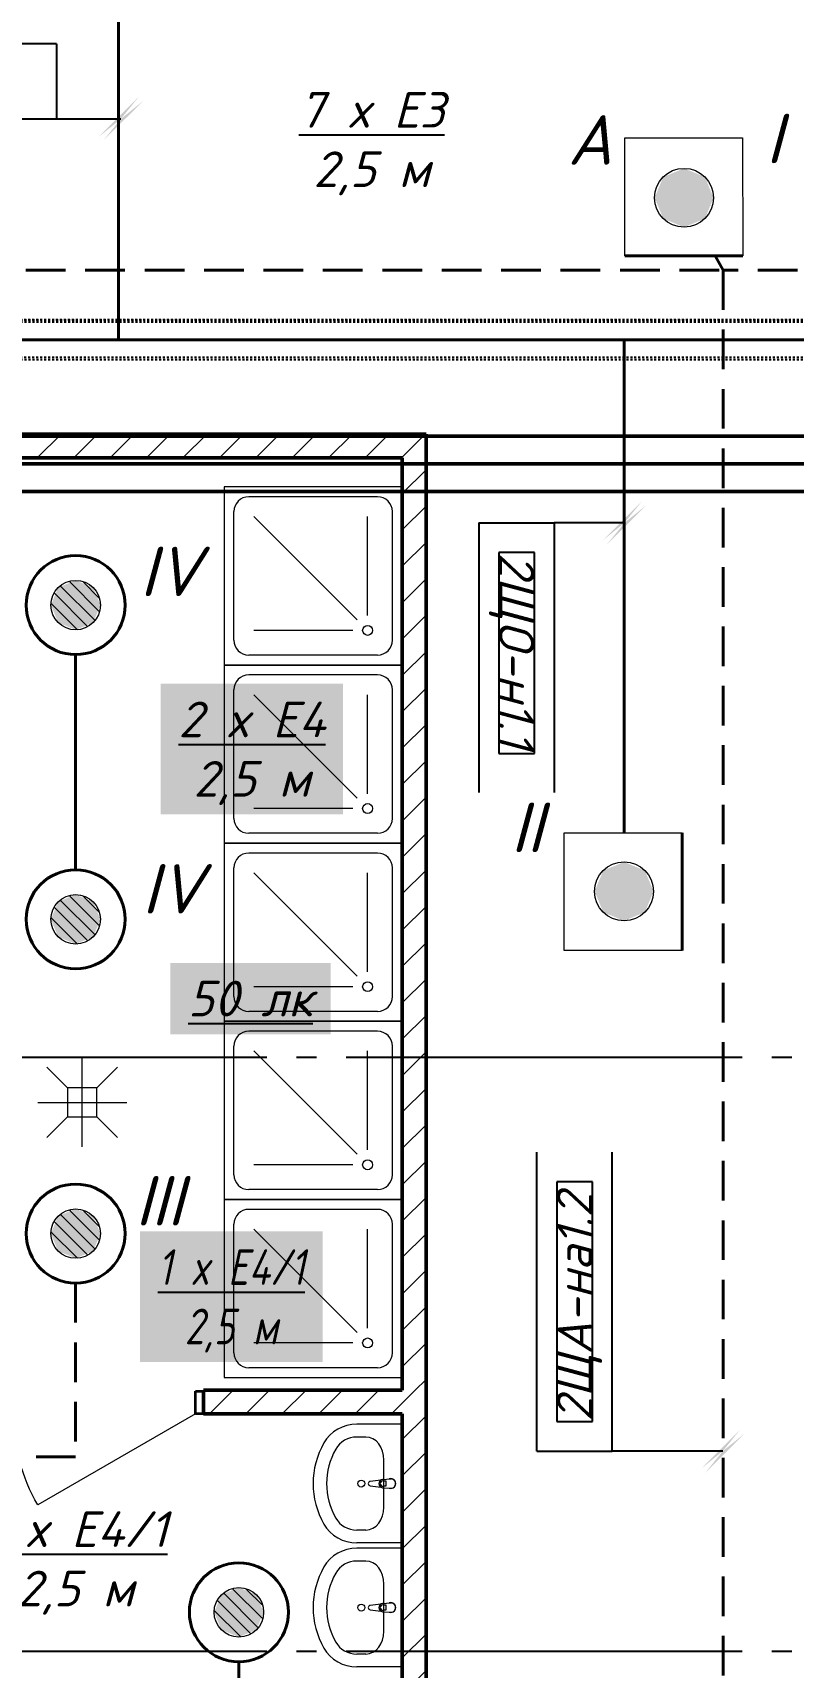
# Model space of a CAD drawing. Header units: millimetres. Extents: x 0 to 1286, y 0 to 420.
# Drawn here: x 294.4 to 332.8, y 218.8 to 301.4 of the extents above; entities that cross this region are included whole.
import ezdxf

# ---------------------------------------------------------------- set-up
doc = ezdxf.new("R2010")
doc.units = ezdxf.units.MM
for name, pattern in [('JIS_02_2.0', [3, 2, -1]), ('ГОСТ 2.303 5', [24, 20, -1.5, 1, -1.5]), ('СПКБ-0000-000-АР#002$0$Разомкнутая', [1058.333302, 634.99999, -423.333311]), ('СПКБ-0000-000-АР#002$0$Штрихпунктирная', [900, 500, -200, 0, -200])]:
    doc.linetypes.add(name, pattern=pattern)
for name, color, linetype in [('Viewport1ForCustomObjects_0', 7, 'Continuous'), ('Viewport2ForCustomObjects_0', 7, 'Continuous'), ('СПКБ-0000-000-АР#002$0$Двери ArchiCAD', 7, 'Continuous'), ('СПКБ-0000-000-АР#002$0$Стены', 7, 'Continuous'), ('Строительные оси', 7, 'Continuous'), ('ЭМ_ЛОТКИ', 3, 'JIS_02_2.0'), ('ЭО_АВАРИЙНОЕ ОСВЕЩЕНИЕ', 7, 'Continuous'), ('ЭО_РАБОЧЕЕ ОСВЕЩЕНИЕ', 7, 'Continuous')]:
    doc.layers.add(name, color=color, linetype=linetype)
for name, color, linetype, lineweight, true_color in [('СПКБ-0000-000-АР#002$0$Двери ArchiCAD_Ном._пера__23', 7, 'Continuous', 35, 0xff6600), ('СПКБ-0000-000-АР#002$0$Двери ArchiCAD_Ном._пера__3', 7, 'Continuous', 18, 0xff6600), ('СПКБ-0000-000-АР#002$0$Двери ArchiCAD_Ном._пера__58', 7, 'Continuous', 50, 0xdf0000), ('СПКБ-0000-000-АР#002$0$Линии_Ном._пера__4', 7, 'Continuous', 20, 0x029e21), ('СПКБ-0000-000-АР#002$0$Стены_Ном._пера__58', 7, 'Continuous', 50, 0xdf0000)]:
    doc.layers.add(name, color=color, linetype=linetype, lineweight=lineweight, true_color=true_color)
for name, color, linetype, lineweight in [('СПКБ-0000-000-АР#002$0$Линии_Ном._пера__141', 7, 'Continuous', 50), ('СПКБ-0000-000-АР#002$0$Сантехника_Ном._пера__6', 5, 'Continuous', 9), ('СПКБ-0000-000-АР#002$0$Стены_Ном._пера__20', 1, 'Continuous', 20)]:
    doc.layers.add(name, color=color, linetype=linetype, lineweight=lineweight)
doc.styles.add('1.8', font='isocpeui.ttf', dxfattribs={"height": 1.8})
doc.styles.add('2.5', font='isocpeui.ttf')
doc.styles.add('CustomTextStyle135', font='isocpeui.ttf', dxfattribs={"height": 1.8})
doc.styles.add('CustomTextStyle155', font='isocpeui.ttf', dxfattribs={"height": 1.8})
pattern_1 = [(45, (0, 0), (-91.9239, 91.9239), [])]

# ---------------------------------------------------------------- blocks, each defined once
blk = doc.blocks.new('*U672')
at = {"color": 0, "linetype": 'ByBlock', "lineweight": -2}
for p, q in [((-100, -31), (-100, -27000)), ((-100, -27000), (-100, -31)), ((-90, -27000), (-90, -31)), ((90, -31), (90, -27000)), ((100, -27000), (100, -31)), ((100, -27000), (100, -31))]:
    blk.add_line(p, q, dxfattribs=at)
blk = doc.blocks.new('*E728')
at = {"layer": 'Строительные оси', "color": 3, "linetype": 'ГОСТ 2.303 5', "lineweight": 25}
for p, q in [((280.431, 158.857), (-283.569, 158.857)), ((280.431, 128.857), (-283.569, 128.857)), ((280.431, 98.857), (-283.569, 98.857))]:
    blk.add_line(p, q, dxfattribs=at)
at = {"layer": 'ЭО_АВАРИЙНОЕ ОСВЕЩЕНИЕ', "color": 7, "lineweight": 0}
for p, q in [((-13.499, 175.324), (-7.549, 175.326)), ((-13.497, 169.374), (-13.499, 175.324)), ((-7.549, 175.326), (-7.547, 169.376))]:
    blk.add_line(p, q, dxfattribs=at)
at = {"layer": 'ЭО_АВАРИЙНОЕ ОСВЕЩЕНИЕ', "color": 1, "lineweight": 40}
blk.add_line((-7.547, 169.376), (-13.497, 169.374), dxfattribs=at)
at = {"layer": 'ЭО_АВАРИЙНОЕ ОСВЕЩЕНИЕ', "color": 1, "linetype": 'JIS_02_2.0', "lineweight": 40}
for p, q in [((-8.537, 168.638), (-8.933, 169.376)), ((-151.738, 168.638), (-8.537, 168.638)), ((-8.537, 168.638), (-8.537, 92.457)), ((70.216, 168.638), (-8.537, 168.638)), ((-41.226, 117.469), (-41.226, 108.691)), ((-41.226, 108.691), (-55.538, 108.691))]:
    blk.add_line(p, q, dxfattribs=at)
at = {"layer": 'ЭО_АВАРИЙНОЕ ОСВЕЩЕНИЕ', "color": 1, "lineweight": 0}
for p, q in [((-40.613, 118.879), (-42.315, 120.581)), ((-40.249, 119.188), (-42.006, 120.945)), ((-40.021, 119.634), (-41.561, 121.173)), ((-40.023, 120.309), (-40.886, 121.172)), ((-41.13, 118.723), (-42.472, 120.064))]:
    blk.add_line(p, q, dxfattribs=at)
at = {"layer": 'ЭО_АВАРИЙНОЕ ОСВЕЩЕНИЕ', "color": 7, "lineweight": 0}
for centre, radius in [((-10.506, 172.3), 1.488), ((-41.226, 119.969), 1.25)]:
    blk.add_circle(centre, radius, dxfattribs=at)
at = {"layer": 'ЭО_АВАРИЙНОЕ ОСВЕЩЕНИЕ', "color": 1, "lineweight": 40}
blk.add_circle((-41.226, 119.969), 2.5, dxfattribs=at)
at = {"layer": 'ЭО_АВАРИЙНОЕ ОСВЕЩЕНИЕ', "color": 1, "lineweight": 0}
for points in [[(-10.506, 173.788), (-11.556, 173.352), (-9.454, 173.352)], [(-11.558, 173.352), (-11.993, 172.301), (-9.018, 172.301)], [(-11.556, 173.352), (-11.558, 173.352), (-9.454, 173.352)], [(-11.558, 173.352), (-9.454, 173.352), (-9.018, 172.301)], [(-11.556, 173.352), (-9.454, 173.352), (-9.454, 173.352)], [(-11.993, 172.301), (-11.993, 172.3), (-9.019, 172.3)], [(-11.993, 172.301), (-9.018, 172.301), (-9.019, 172.3)], [(-11.993, 172.3), (-11.557, 171.249), (-9.453, 171.249)], [(-11.993, 172.3), (-9.019, 172.3), (-9.453, 171.249)], [(-11.557, 171.249), (-11.557, 171.248), (-9.455, 171.248)], [(-11.557, 171.249), (-9.453, 171.249), (-9.455, 171.248)], [(-11.557, 171.248), (-9.455, 171.248), (-10.505, 170.813)], [(-42.109, 120.853), (-42.476, 119.969), (-39.976, 119.969)], [(-41.226, 121.219), (-42.109, 120.853), (-40.342, 120.853)], [(-42.109, 120.853), (-40.342, 120.853), (-39.976, 119.969)], [(-42.476, 119.969), (-42.109, 119.085), (-40.342, 119.085)], [(-42.476, 119.969), (-39.976, 119.969), (-40.342, 119.085)], [(-42.109, 119.085), (-40.342, 119.085), (-41.226, 118.719)]]:
    blk.add_solid(points, dxfattribs=at)
at = {"layer": 'ЭО_РАБОЧЕЕ ОСВЕЩЕНИЕ', "color": 5, "lineweight": 40}
for p, q in [((-39.058, 182.107), (-39.058, 165.131)), ((-54.225, 165.131), (-39.058, 165.131)), ((-39.058, 165.131), (-13.537, 165.131)), ((-13.537, 140.215), (-13.537, 165.131)), ((-13.537, 165.131), (42.553, 165.131)), ((-41.226, 149.222), (-41.226, 138.346)), ((-10.611, 140.215), (-10.611, 134.265)), ((-32.985, 98.337), (-32.985, 83.369))]:
    blk.add_line(p, q, dxfattribs=at)
at = {"layer": 'ЭО_РАБОЧЕЕ ОСВЕЩЕНИЕ', "color": 5, "lineweight": 0}
for p, q in [((-40.021, 151.387), (-41.561, 152.927)), ((-40.023, 152.062), (-40.886, 152.925)), ((-40.613, 150.632), (-42.315, 152.334)), ((-40.249, 150.942), (-42.006, 152.699)), ((-41.13, 150.476), (-42.472, 151.817)), ((-40.613, 134.756), (-42.315, 136.458)), ((-40.249, 135.065), (-42.006, 136.822)), ((-40.021, 135.511), (-41.561, 137.05)), ((-40.023, 136.186), (-40.886, 137.049)), ((-41.13, 134.599), (-42.472, 135.941)), ((-32.009, 100.057), (-33.766, 101.814)), ((-31.781, 100.502), (-33.32, 102.042)), ((-31.782, 101.177), (-32.645, 102.04)), ((-32.89, 99.591), (-34.231, 100.933)), ((-32.373, 99.748), (-34.075, 101.45))]:
    blk.add_line(p, q, dxfattribs=at)
at = {"layer": 'ЭО_РАБОЧЕЕ ОСВЕЩЕНИЕ', "color": 7, "lineweight": 0}
for p, q in [((-16.561, 134.265), (-16.561, 140.215)), ((-16.561, 140.215), (-10.611, 140.215)), ((-10.611, 134.265), (-16.561, 134.265))]:
    blk.add_line(p, q, dxfattribs=at)
at = {"layer": 'ЭО_РАБОЧЕЕ ОСВЕЩЕНИЕ', "color": 5, "lineweight": 40}
for centre in [(-41.226, 151.722), (-41.226, 135.846), (-32.985, 100.837)]:
    blk.add_circle(centre, 2.5, dxfattribs=at)
at = {"layer": 'ЭО_РАБОЧЕЕ ОСВЕЩЕНИЕ', "color": 7, "lineweight": 0}
for centre, radius in [((-41.226, 151.722), 1.25), ((-13.537, 137.257), 1.488), ((-41.226, 135.846), 1.25), ((-32.985, 100.837), 1.25)]:
    blk.add_circle(centre, radius, dxfattribs=at)
at = {"layer": 'ЭО_РАБОЧЕЕ ОСВЕЩЕНИЕ', "color": 5, "lineweight": 0}
for points in [[(-41.226, 152.972), (-42.109, 152.606), (-40.342, 152.606)], [(-42.109, 152.606), (-42.476, 151.722), (-39.976, 151.722)], [(-42.109, 152.606), (-40.342, 152.606), (-39.976, 151.722)], [(-42.476, 151.722), (-42.109, 150.838), (-40.342, 150.838)], [(-42.476, 151.722), (-39.976, 151.722), (-40.342, 150.838)], [(-42.109, 150.838), (-40.342, 150.838), (-41.226, 150.472)], [(-13.537, 138.745), (-14.588, 138.309), (-12.485, 138.309)], [(-14.588, 138.309), (-15.024, 137.257), (-12.049, 137.257)], [(-14.588, 138.309), (-12.485, 138.309), (-12.049, 137.257)], [(-41.226, 137.096), (-42.109, 136.73), (-40.342, 136.73)], [(-15.024, 137.257), (-14.588, 136.206), (-12.485, 136.206)], [(-15.024, 137.257), (-12.049, 137.257), (-12.485, 136.206)], [(-42.109, 136.73), (-42.476, 135.846), (-39.976, 135.846)], [(-42.109, 136.73), (-40.342, 136.73), (-39.976, 135.846)], [(-42.476, 135.846), (-42.109, 134.962), (-40.342, 134.962)], [(-42.476, 135.846), (-39.976, 135.846), (-40.342, 134.962)], [(-14.588, 136.206), (-12.485, 136.206), (-13.537, 135.77)], [(-42.109, 134.962), (-40.342, 134.962), (-41.226, 134.596)], [(-33.869, 101.721), (-34.235, 100.837), (-31.735, 100.837)], [(-32.985, 102.087), (-33.869, 101.721), (-32.101, 101.721)], [(-33.869, 101.721), (-33.869, 101.721), (-32.101, 101.721)], [(-33.869, 101.721), (-32.101, 101.721), (-32.101, 101.721)], [(-33.869, 101.721), (-32.101, 101.721), (-31.735, 100.837)], [(-34.235, 100.837), (-34.235, 100.837), (-31.735, 100.837)], [(-34.235, 100.837), (-31.735, 100.837), (-31.735, 100.837)], [(-34.235, 100.837), (-33.869, 99.953), (-32.101, 99.953)], [(-34.235, 100.837), (-31.735, 100.837), (-32.101, 99.953)], [(-33.869, 99.953), (-33.869, 99.953), (-32.101, 99.953)], [(-33.869, 99.953), (-32.101, 99.953), (-32.101, 99.953)], [(-33.869, 99.953), (-32.101, 99.953), (-32.985, 99.587)]]:
    blk.add_solid(points, dxfattribs=at)
blk = doc.blocks.new('СПКБ-0000-000-АР#002$0$Стена_21', base_point=(-2473.7, 16035.7))
at = {"layer": 'СПКБ-0000-000-АР#002$0$Стены_Ном._пера__20', "linetype": 'Continuous', "lineweight": 20}
h = blk.add_hatch(dxfattribs=at)
h.set_pattern_fill('КИРПИЧ_ОБЫКНОВЕННЫЙ', color=1, style=0, pattern_type=2)
h.set_pattern_definition(pattern_1)
h.paths.add_polyline_path([(-2353.7, 16035.7), (-2473.7, 15915.7), (-2473.6, 11205.7), (-2353.6, 11205.7)])
h = blk.add_hatch(dxfattribs=at)
h.set_pattern_fill('КИРПИЧ_ОБЫКНОВЕННЫЙ', color=1, style=0, pattern_type=2)
h.set_pattern_definition(pattern_1)
h.paths.add_polyline_path([(-2353.6, 11085.7), (-2473.6, 11085.7), (-2473.6, 7005.7), (-2353.6, 6885.7)])
at = {"layer": 'СПКБ-0000-000-АР#002$0$Стены_Ном._пера__58', "color": 12, "linetype": 'Continuous', "lineweight": 50, "true_color": 0xdf0000, "flags": 128}
for points in [[(-2353.6, 11205.7), (-2353.7, 16035.7)], [(-2473.7, 15915.7), (-2473.6, 11205.7)], [(-2473.6, 11085.7), (-2473.6, 7005.7)], [(-2353.6, 7005.7), (-2353.6, 11085.7)]]:
    blk.add_lwpolyline(points, dxfattribs=at)
blk = doc.blocks.new('СПКБ-0000-000-АР#002$0$Стена_48', base_point=(-5893.7, 16035.7))
at = {"layer": 'СПКБ-0000-000-АР#002$0$Стены_Ном._пера__20', "linetype": 'Continuous', "lineweight": 20}
h = blk.add_hatch(dxfattribs=at)
h.set_pattern_fill('КИРПИЧ_ОБЫКНОВЕННЫЙ', color=1, style=0, pattern_type=2)
h.set_pattern_definition(pattern_1)
h.paths.add_polyline_path([(-2473.7, 15915.7), (-2353.7, 16035.7), (-5756.9, 16035.7), (-5756.9, 15915.7)])
at = {"layer": 'СПКБ-0000-000-АР#002$0$Стены_Ном._пера__58', "color": 12, "linetype": 'Continuous', "lineweight": 50, "true_color": 0xdf0000, "flags": 128}
for points in [[(-2353.7, 16035.7), (-5756.9, 16035.7)], [(-5756.9, 15915.7), (-2473.7, 15915.7)]]:
    blk.add_lwpolyline(points, dxfattribs=at)
blk = doc.blocks.new('СПКБ-0000-000-АР#002$0$Однопольная Дверь 19')
at = {"layer": 'СПКБ-0000-000-АР#002$0$Двери ArchiCAD_Ном._пера__23', "color": 30, "linetype": 'Continuous', "lineweight": 35, "true_color": 0xff6600}
for p, q in [((-460, 0), (-500, 0)), ((-500, 0), (-500, -115)), ((-460, -115), (-460, 0)), ((500, 0), (460, 0)), ((460, 0), (460, -115)), ((500, -115), (500, 0)), ((-500, -115), (-460, -115)), ((460, -115), (500, -115))]:
    blk.add_line(p, q, dxfattribs=at)
at = {"layer": 'СПКБ-0000-000-АР#002$0$Двери ArchiCAD_Ном._пера__3', "color": 30, "linetype": 'Continuous', "lineweight": 18, "true_color": 0xff6600}
blk.add_line((460, 0), (-336.7, 460), dxfattribs=at)
blk.add_arc((460, 0), 920, 150, 180, dxfattribs=at)
at = {"layer": 'СПКБ-0000-000-АР#002$0$Двери ArchiCAD_Ном._пера__58', "color": 12, "linetype": 'Continuous', "lineweight": 50, "true_color": 0xdf0000}
for p, q in [((-500, 0), (-537, 0)), ((-500, 0), (-500, -115)), ((500, 0), (500, -115)), ((500, 0), (537, 0)), ((-500, -120), (-537, -120)), ((-500, -115), (-500, -120)), ((500, -115), (500, -120)), ((500, -120), (537, -120))]:
    blk.add_line(p, q, dxfattribs=at)
blk = doc.blocks.new('СПКБ-0000-000-АР#002$0$Стена_50', base_point=(-2352.9, 11085.7))
at = {"layer": 'СПКБ-0000-000-АР#002$0$Стены_Ном._пера__20', "linetype": 'Continuous', "lineweight": 20}
h = blk.add_hatch(dxfattribs=at)
h.set_pattern_fill('КИРПИЧ_ОБЫКНОВЕННЫЙ', color=1, style=0, pattern_type=2)
h.set_pattern_definition(pattern_1)
h.paths.add_polyline_path([(-5776.6, 11205.7), (-5776.6, 11085.7), (-4476.9, 11085.7), (-4476.9, 11200.7), (-4476.9, 11205.7)])
h = blk.add_hatch(dxfattribs=at)
h.set_pattern_fill('КИРПИЧ_ОБЫКНОВЕННЫЙ', color=1, style=0, pattern_type=2)
h.set_pattern_definition(pattern_1)
h.paths.add_polyline_path([(-2352.9, 11205.7), (-3476.9, 11205.7), (-3476.9, 11200.7), (-3476.9, 11085.7), (-2352.9, 11085.7)])
at = {"layer": 'СПКБ-0000-000-АР#002$0$Стены_Ном._пера__58', "color": 12, "linetype": 'Continuous', "lineweight": 50, "true_color": 0xdf0000}
for p, q in [((-4476.9, 11205.7), (-4513.9, 11205.7)), ((-4476.9, 11200.7), (-4476.9, 11205.7)), ((-4476.9, 11085.7), (-4476.9, 11200.7)), ((-3476.9, 11205.7), (-3439.9, 11205.7)), ((-3476.9, 11200.7), (-3476.9, 11205.7)), ((-3476.9, 11085.7), (-3476.9, 11200.7)), ((-4476.9, 11085.7), (-4513.9, 11085.7)), ((-3476.9, 11085.7), (-3439.9, 11085.7))]:
    blk.add_line(p, q, dxfattribs=at)
at = {"layer": 'СПКБ-0000-000-АР#002$0$Стены_Ном._пера__58', "color": 12, "linetype": 'Continuous', "lineweight": 50, "true_color": 0xdf0000, "flags": 128}
for points in [[(-4476.9, 11205.7), (-5776.6, 11205.7)], [(-2473.6, 11205.7), (-3476.9, 11205.7)], [(-2352.9, 11205.7), (-2353.6, 11205.7)], [(-2352.9, 11085.7), (-2352.9, 11205.7)], [(-5776.6, 11085.7), (-4476.9, 11085.7)], [(-3476.9, 11085.7), (-2473.6, 11085.7)], [(-2353.6, 11085.7), (-2352.9, 11085.7)]]:
    blk.add_lwpolyline(points, dxfattribs=at)
at = {"layer": 'СПКБ-0000-000-АР#002$0$Двери ArchiCAD', "color": 21, "linetype": 'Continuous', "lineweight": 18, "true_color": 0xff9955, "xscale": -1, "zscale": 1000, "rotation": 180}
blk.add_blockref('СПКБ-0000-000-АР#002$0$Однопольная Дверь 19', (-3976.9, 11085.7), dxfattribs=at)
blk = doc.blocks.new('СПКБ-0000-000-АР#002$0$Shower Tray 70_2')
at = {"layer": 'СПКБ-0000-000-АР#002$0$Сантехника_Ном._пера__6', "color": 5, "linetype": 'Continuous', "lineweight": 9}
for p, q in [((450, 900), (-450, 900)), ((-450, 900), (-450, 0)), ((-325, 850), (325, 850)), ((450, 0), (450, 900)), ((-400, 125), (-400, 775)), ((-275, 250), (-275, 750)), ((-222, 228), (300, 750)), ((400, 125), (400, 775)), ((-200, 175), (300, 175)), ((-450, 0), (450, 0)), ((-325, 50), (325, 50))]:
    blk.add_line(p, q, dxfattribs=at)
blk.add_circle((-275, 175), 25, dxfattribs=at)
for centre, start, end in [((-325, 775), 90, 180), ((325, 775), 0, 90), ((-325, 125), 180, 270), ((325, 125), 270, 0)]:
    blk.add_arc(centre, 75, start, end, dxfattribs=at)
blk = doc.blocks.new('СПКБ-0000-000-АР#002$0$Трап')
at = {"layer": 'СПКБ-0000-000-АР#002$0$Сантехника_Ном._пера__6', "color": 5, "linetype": 'Continuous', "lineweight": 9}
for p, q in [((-200, 200), (-483, 483)), ((0, -609), (0, 609)), ((200, 200), (483, 483)), ((200, 200), (-200, 200)), ((-200, 200), (-200, -200)), ((200, -200), (200, 200)), ((609, 0), (-609, 0)), ((-200, -200), (-483, -483)), ((-200, -200), (200, -200)), ((200, -200), (483, -483))]:
    blk.add_line(p, q, dxfattribs=at)
blk = doc.blocks.new('СПКБ-0000-000-АР#002$0$Basin 02 70')
at = {"layer": 'СПКБ-0000-000-АР#002$0$Сантехника_Ном._пера__6', "color": 5, "linetype": 'Continuous', "lineweight": 9}
for p, q in [((-300, 0), (-300, -229.1)), ((300, 0), (-300, 0)), ((300, 0), (300, -229.1)), ((-23.9, -59), (-23.8, -53.9)), ((-21, -99.3), (-23.9, -59)), ((-13.6, -97.1), (-13.6, -82.2)), ((-13.6, -82.2), (13.6, -82.2)), ((13.6, -82.2), (13.6, -97.1)), ((21, -99.3), (23.9, -59)), ((23.9, -59), (23.8, -54)), ((-118.8, -92.3), (-118.8, -92.3)), ((118.8, -92.3), (-118.8, -92.3)), ((-17.7, -108.8), (-11.1, -161.7)), ((-13.6, -82.9), (13.6, -82.9)), ((11.1, -161.7), (17.7, -108.8)), ((-234.8, -183.3), (-234.8, -229.1)), ((234.8, -183.3), (234.8, -229.1))]:
    blk.add_line(p, q, dxfattribs=at)
blk.add_circle((0, -207.1), 17.5, dxfattribs=at)
for centre, radius, start, end in [((0, -57.3), 25, 339.28556, 200.71444), ((0, -57.3), 24, 7.83741, 171.8967), ((0, -96.7), 21.1, 185.16961, 354.83039), ((0, -97.4), 21.1, 185.16961, 354.83039), ((0, -97.1), 13.6, 180, 0), ((0, -160.3), 11.2, 187.13892, 352.86108)]:
    blk.add_arc(centre, radius, start, end, dxfattribs=at)
for centre, major_axis, ratio, start_param, end_param in [((-118.8, -183.3), (-116, 0), 0.784675, 4.712389, 6.283185), ((118.8, -183.3), (-116, 0), 0.784675, 3.141593, 4.712389), ((-118.9, -229.1), (0, -189.4), 0.956522, 4.712389, 5.78621), ((-118.9, -229.1), (0, -121.2), 0.956522, 4.712389, 5.78621), ((118.9, -229.1), (0, -121.2), 0.956522, 0.496975, 1.570796), ((118.9, -229.1), (0, -189.4), 0.956522, 0.496975, 1.570796), ((0, 0), (0, -450), 0.956522, 5.78621, 6.78016), ((0, 0), (0, -381.8), 0.956522, 5.78621, 6.78016)]:
    blk.add_ellipse(centre, major_axis=major_axis, ratio=ratio, start_param=start_param, end_param=end_param, dxfattribs=at)
blk = doc.blocks.new('*E727')
at = {"layer": 'СПКБ-0000-000-АР#002$0$Линии_Ном._пера__141', "color": 7, "linetype": 'СПКБ-0000-000-АР#002$0$Разомкнутая', "lineweight": 50}
for p, q in [((218.75, 208.918), (274.92, 208.918)), ((218.75, 206.111), (274.92, 206.111))]:
    blk.add_line(p, q, dxfattribs=at)
at = {"layer": 'СПКБ-0000-000-АР#002$0$Линии_Ном._пера__4', "color": 104, "linetype": 'СПКБ-0000-000-АР#002$0$Штрихпунктирная', "lineweight": 50, "true_color": 0x029e21}
blk.add_line((216.75, 207.515), (276.75, 207.515), dxfattribs=at)
at = {"layer": 'СПКБ-0000-000-АР#002$0$Сантехника_Ном._пера__6', "color": 5, "linetype": 'Continuous', "lineweight": 9, "zscale": 10}
for name, p, xscale, yscale, rotation in [('СПКБ-0000-000-АР#002$0$Shower Tray 70_2', (251.582, 201.852), 0.01, 0.01, 90), ('СПКБ-0000-000-АР#002$0$Shower Tray 70_2', (251.582, 192.852), 0.01, 0.01, 90), ('СПКБ-0000-000-АР#002$0$Shower Tray 70_2', (251.582, 183.852), 0.01, 0.01, 90), ('СПКБ-0000-000-АР#002$0$Shower Tray 70_2', (251.582, 174.852), 0.01, 0.01, 90), ('СПКБ-0000-000-АР#002$0$Трап', (235.426, 175.256), 0.003680875341440198, 0.003695708719681823, 270), ('СПКБ-0000-000-АР#002$0$Shower Tray 70_2', (251.582, 165.852), 0.01, 0.01, 90), ('СПКБ-0000-000-АР#002$0$Basin 02 70', (251.582, 155.998), 0.01, 0.01, 270), ('СПКБ-0000-000-АР#002$0$Basin 02 70', (251.582, 149.733), 0.01, 0.01, 270)]:
    blk.add_blockref(name, p, dxfattribs=dict(at, xscale=xscale, yscale=yscale, rotation=rotation))
at = {"layer": 'СПКБ-0000-000-АР#002$0$Стены', "color": 12, "lineweight": 50, "true_color": 0xdf0000, "xscale": 0.01, "yscale": 0.01, "zscale": 0.01}
for name, p in [('СПКБ-0000-000-АР#002$0$Стена_48', (217.382, 209.015)), ('СПКБ-0000-000-АР#002$0$Стена_21', (251.582, 209.015)), ('СПКБ-0000-000-АР#002$0$Стена_50', (252.79, 159.515))]:
    blk.add_blockref(name, p, dxfattribs=at)
blk = doc.blocks.new('CustomObjectsInViewport1_0')
at = {"layer": 'ЭО_АВАРИЙНОЕ ОСВЕЩЕНИЕ'}
for p, q in [((319.817, 229.701), (319.817, 244.816)), ((323.617, 229.701), (323.617, 244.816)), ((319.817, 229.701), (323.617, 229.701)), ((329.199, 229.701), (323.617, 229.701))]:
    blk.add_line(p, q, dxfattribs=at)
at = {"layer": 'ЭО_АВАРИЙНОЕ ОСВЕЩЕНИЕ', "color": 7, "true_color": 0xffffff}
for p, q in [((322.617, 243.316), (320.817, 243.316)), ((320.817, 243.316), (320.817, 231.201)), ((322.617, 231.201), (322.617, 243.316)), ((320.817, 231.201), (322.617, 231.201)), ((322.617, 231.201), (322.617, 231.201))]:
    blk.add_line(p, q, dxfattribs=at)
at = {"layer": 'ЭО_АВАРИЙНОЕ ОСВЕЩЕНИЕ'}
blk.add_solid([(328.305, 228.595), (330.305, 230.595), (330.093, 230.807), (328.093, 228.807)], dxfattribs=at)
at = {"layer": 'ЭО_РАБОЧЕЕ ОСВЕЩЕНИЕ'}
for p, q in [((295.561, 300.808), (282.125, 300.808)), ((295.561, 300.808), (295.561, 297.008)), ((295.561, 297.008), (282.125, 297.008)), ((298.807, 297.008), (295.561, 297.008)), ((316.89, 276.605), (316.89, 262.983)), ((316.89, 276.605), (320.69, 276.605)), ((324.237, 276.605), (320.69, 276.605)), ((320.69, 276.605), (320.69, 262.983))]:
    blk.add_line(p, q, dxfattribs=at)
at = {"layer": 'ЭО_РАБОЧЕЕ ОСВЕЩЕНИЕ', "color": 7, "true_color": 0xffffff}
for p, q in [((317.89, 275.105), (317.89, 264.959)), ((319.69, 275.105), (317.89, 275.105)), ((317.89, 275.105), (317.89, 275.105)), ((319.69, 264.959), (319.69, 275.105)), ((317.89, 264.959), (319.69, 264.959))]:
    blk.add_line(p, q, dxfattribs=at)
at = {"layer": 'ЭО_РАБОЧЕЕ ОСВЕЩЕНИЕ'}
for points in [[(297.913, 295.902), (299.913, 297.902), (299.701, 298.114), (297.701, 296.114)], [(323.343, 275.499), (325.343, 277.499), (325.131, 277.711), (323.131, 275.711)]]:
    blk.add_solid(points, dxfattribs=at)
at = {"layer": 'ЭО_АВАРИЙНОЕ ОСВЕЩЕНИЕ', "style": 'CustomTextStyle135'}
blk.add_text('2ЩА-на1.2', height=1.8, rotation=90, dxfattribs=at).set_placement((322.617, 231.201))
at = {"layer": 'ЭО_РАБОЧЕЕ ОСВЕЩЕНИЕ', "style": 'CustomTextStyle155'}
blk.add_text('2ЩO-н1.1', height=1.8, rotation=270, dxfattribs=at).set_placement((317.89, 275.105))

msp = doc.modelspace()

# ---------------------------------------------------------------- block references
msp.add_blockref('*E727', (61.438, 72.071))
at = {"layer": 'Viewport1ForCustomObjects_0'}
msp.add_blockref('CustomObjectsInViewport1_0', (0, 0), dxfattribs=at)
at = {"layer": 'Viewport2ForCustomObjects_0'}
msp.add_blockref('*E728', (337.756, 120.729), dxfattribs=at)
at = {"layer": 'ЭМ_ЛОТКИ', "xscale": 0.01, "yscale": 0.01, "zscale": 0.01, "rotation": 270}
msp.add_blockref('*U672', (446.747, 285.859), dxfattribs=at)

# ---------------------------------------------------------------- texts
at = {"layer": 'ЭО_АВАРИЙНОЕ ОСВЕЩЕНИЕ', "color": 1, "insert": (322.499, 295.952), "char_height": 2.5, "attachment_point": 5, "style": '2.5'}
msp.add_mtext('А', dxfattribs=at)
at = {"layer": 'ЭО_АВАРИЙНОЕ ОСВЕЩЕНИЕ', "attachment_point": 5}
for s, insert, char_height, style in [('I', (331.782, 296.027), 2.5, '2.5'), ('III', (300.746, 242.358), 2.5, '2.5'), ('{\\L1 x Е4/1\\P}2,5 м', (296.529, 224.056), 1.8, '1.8')]:
    msp.add_mtext(s, dxfattribs=dict(at, insert=insert, char_height=char_height, style=style))
at = {"layer": 'ЭО_АВАРИЙНОЕ ОСВЕЩЕНИЕ', "insert": (304.387, 237.296), "char_height": 1.8, "attachment_point": 5, "style": '1.8', "bg_fill": 1, "box_fill_scale": 1.5, "bg_fill_color": 7, "bg_fill_true_color": 16777215, "bg_fill_transparency": 0}
msp.add_mtext('{\\W0.8;\\L1 x Е4/1\\P\\l2,5 м}', dxfattribs=at)
at = {"layer": 'ЭО_РАБОЧЕЕ ОСВЕЩЕНИЕ', "attachment_point": 5}
for s, insert, char_height, style in [('{\\L7 x Е3\\P}2,5 м', (311.48, 295.765), 1.8, '1.8'), ('IV', (301.302, 274.155), 2.5, '2.5'), ('II', (319.304, 261.223), 2.5, '2.5'), ('IV', (301.412, 258.119), 2.5, '2.5')]:
    msp.add_mtext(s, dxfattribs=dict(at, insert=insert, char_height=char_height, style=style))
at = {"layer": 'ЭО_РАБОЧЕЕ ОСВЕЩЕНИЕ', "char_height": 1.8, "attachment_point": 5, "style": '1.8', "bg_fill": 1, "box_fill_scale": 1.5, "bg_fill_color": 7, "bg_fill_true_color": 16777215, "bg_fill_transparency": 0}
for s, insert in [('{\\L2 x Е4\\P}2,5 м', (305.428, 264.965)), ('{\\L50 лк}', (305.35, 252.572))]:
    msp.add_mtext(s, dxfattribs=dict(at, insert=insert))

doc.saveas('drawing.dxf')
